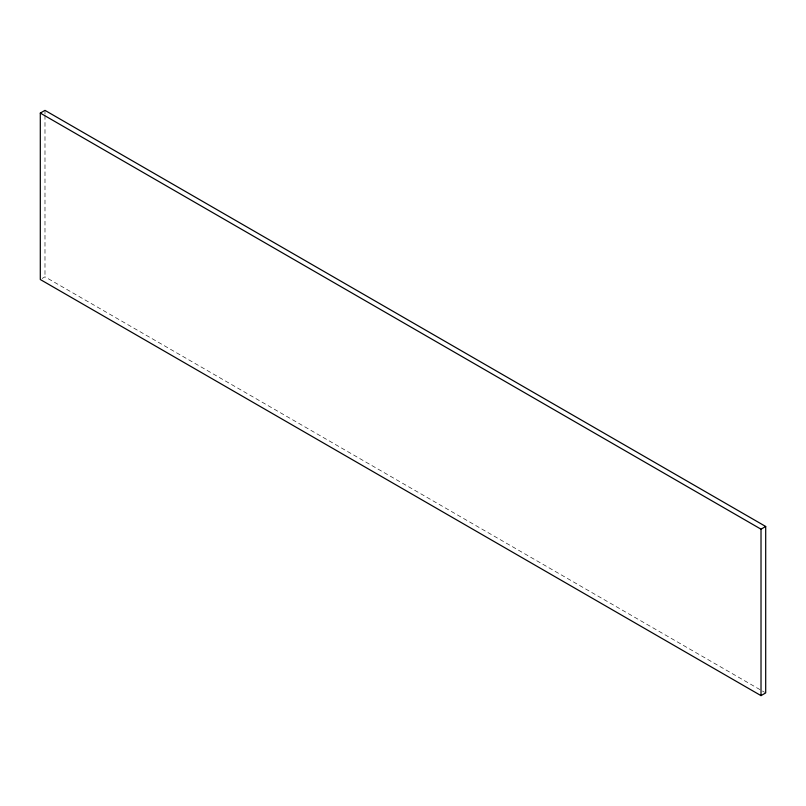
<?xml version="1.0" encoding="UTF-8"?>
<svg xmlns="http://www.w3.org/2000/svg" width="806" height="806" viewBox="0 0 806 806"><rect width="100%" height="100%" fill="white"/><g stroke="black" fill="none" stroke-linecap="round" stroke-linejoin="round"><path stroke-width="0.6" stroke-dasharray="4.03 3.02" d="M42.174 278.443L44.985 276.821L761.338 690.399M762.426 691.034L764.612 692.294M44.985 110.372L44.985 114.13M44.985 115.379L44.985 276.821"/><path stroke-width="1.21" d="M40.3 113.082L44.985 110.372L765.7 526.479L765.7 692.918L761.015 695.628L40.3 279.521L40.3 113.082L761.015 529.179L765.7 526.479M761.015 529.179L761.015 695.628"/></g></svg>
